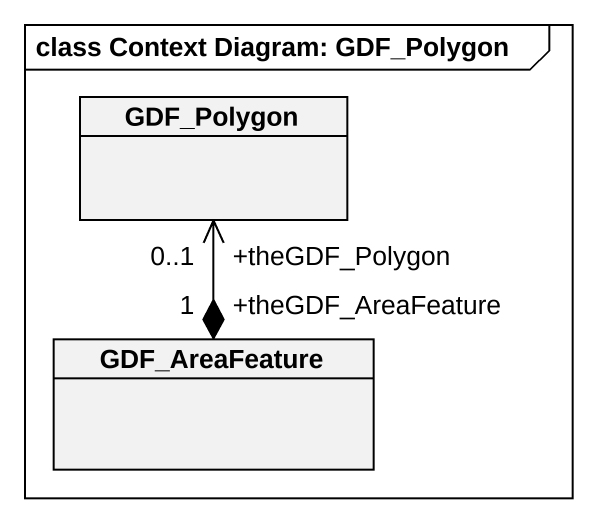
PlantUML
@startuml
mainframe class Context Diagram: GDF_Polygon
hide circle
hide empty members
class GDF_Polygon
class GDF_AreaFeature
GDF_AreaFeature "+theGDF_AreaFeature\n1" *-up-> "+theGDF_Polygon\n0..1" GDF_Polygon
@enduml
